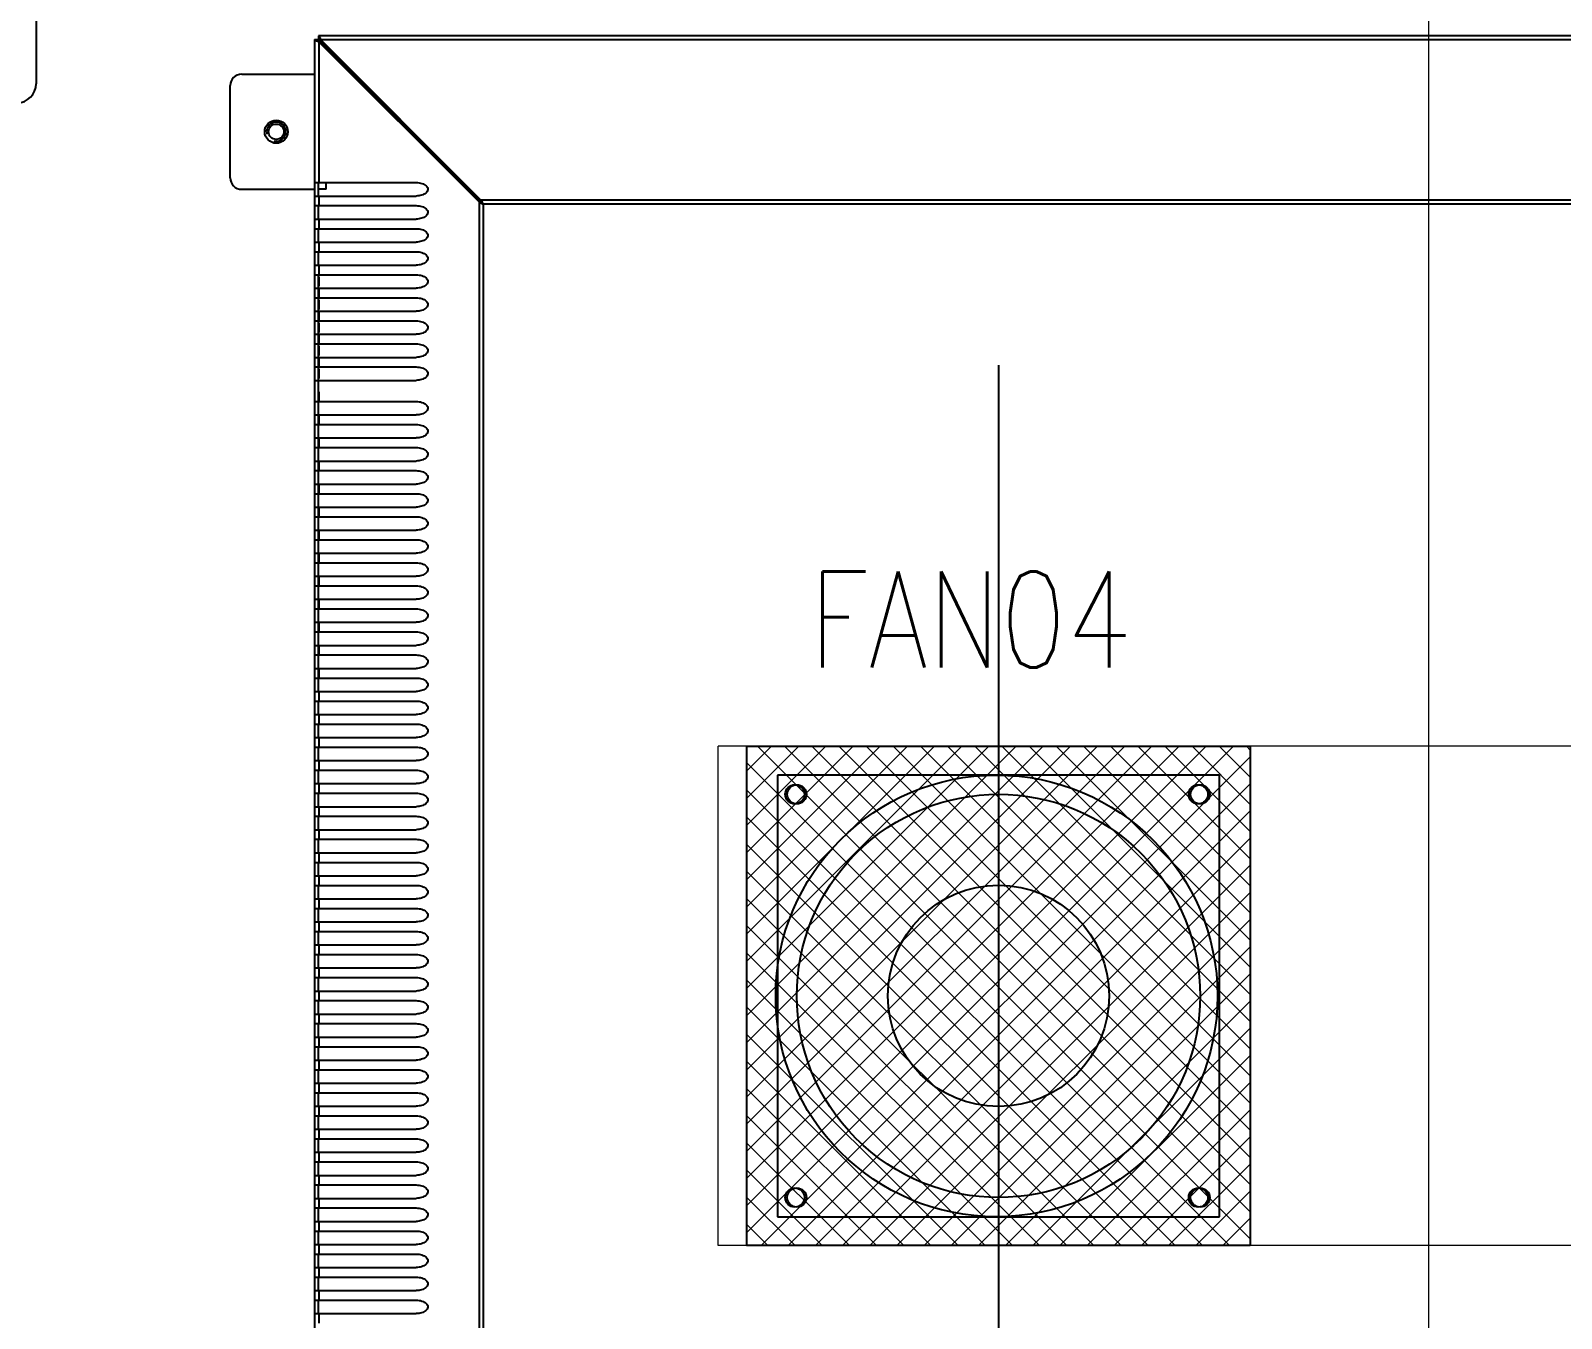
# Model space of a CAD drawing. Extents: x 81437 to 204847, y -54769 to -29444.
# Drawn here: x 84411.7 to 84810.2, y -39102.7 to -38767.4 of the extents above; entities that cross this region are included whole.
import ezdxf
from ezdxf.lldxf.tags import DXFTag

# ---------------------------------------------------------------- set-up
doc = ezdxf.new("R2010")
doc.units = 0
doc.header["$LTSCALE"] = 100
doc.header["$MEASUREMENT"] = 0
doc.layers.add('CABINET', color=7, linetype='Continuous')
doc.styles.add('ROMANS', font='romans', dxfattribs={"width": 0.8, "height": 2})
tags = doc.linetypes.add('CENTER', pattern=[2, 1.25, -0.25, 0.25, -0.25]).pattern_tags.tags
tags[10:11] = [DXFTag(74, 4), DXFTag(75, 0), DXFTag(340, '0'), DXFTag(46, 1.0), DXFTag(50, 0.0), DXFTag(44, 0.0), DXFTag(45, 0.0)]
tags[8:9] = [DXFTag(74, 4), DXFTag(75, 0), DXFTag(340, '0'), DXFTag(46, 1.0), DXFTag(50, 0.0), DXFTag(44, 0.0), DXFTag(45, 0.0)]
tags[6:7] = [DXFTag(74, 4), DXFTag(75, 0), DXFTag(340, '0'), DXFTag(46, 1.0), DXFTag(50, 0.0), DXFTag(44, 0.0), DXFTag(45, 0.0)]
tags[4:5] = [DXFTag(74, 4), DXFTag(75, 0), DXFTag(340, '0'), DXFTag(46, 1.0), DXFTag(50, 0.0), DXFTag(44, 0.0), DXFTag(45, 0.0)]
tags = doc.linetypes.add('HIDDEN', pattern=[0.375, 0.25, -0.125]).pattern_tags.tags
tags[6:7] = [DXFTag(74, 4), DXFTag(75, 0), DXFTag(340, '0'), DXFTag(46, 1.0), DXFTag(50, 0.0), DXFTag(44, 0.0), DXFTag(45, 0.0)]
tags[4:5] = [DXFTag(74, 4), DXFTag(75, 0), DXFTag(340, '0'), DXFTag(46, 1.0), DXFTag(50, 0.0), DXFTag(44, 0.0), DXFTag(45, 0.0)]

# ---------------------------------------------------------------- blocks, each defined once
blk = doc.blocks.new('风机')
at = {"color": 3}
for p, q in [((0, 0), (0, -115)), ((115, 0), (0, 0)), ((115, -115), (115, 0)), ((0, -115), (115, -115))]:
    blk.add_line(p, q, dxfattribs=at)
for centre, major_axis, start_param, end_param in [((5, -5), (1.77, 1.77), 2.356194490187731, 8.639379797367317), ((110, -5), (1.77, 1.77), 2.356194490188677, 8.639379797368264), ((57.5, -57.5), (37.12, 37.12), 2.356194490192193, 8.63937979737178), ((5, -110), (-1.77, 1.77), 0.785398, 7.068583), ((110, -110), (-1.77, 1.77), 0.785398, 7.068583)]:
    blk.add_ellipse(centre, major_axis=major_axis, ratio=1, start_param=start_param, end_param=end_param, dxfattribs=at)

msp = doc.modelspace()

# ---------------------------------------------------------------- hatches: boundary and pattern name
at = {"linetype": 'HIDDEN', "lineweight": 20}
h = msp.add_hatch(dxfattribs=at)
h.set_pattern_fill('ANSI37', color=256, scale=40, angle=180, style=2)
h.set_pattern_definition([(135, (80519.186, -57775.21), (3.5355339, 3.5355339), []), (45, (80519.186, -57775.21), (3.5355339, -3.5355339), [])])
h.paths.add_polyline_path([(84729.15, -39083.72), (84598.15, -39083.72), (84598.15, -38953.72), (84729.15, -38953.72)])

# ---------------------------------------------------------------- linework, layer by layer
at = {"color": 1, "linetype": 'CENTER', "lineweight": 20}
msp.add_line((84775.65, -39604.07), (84775.65, -38660.23), dxfattribs=at)
at = {"color": 7, "linetype": 'Continuous'}
for p, q in [((84413.15, -38741.19), (84413.15, -38781.19)), ((84486.65, -38768.69), (84486.65, -38769.79)), ((85064.65, -38768.69), (84486.65, -38768.69)), ((84485.65, -38769.69), (84485.65, -39477.69)), ((84485.65, -38769.69), (84486.75, -38769.69)), ((84486.75, -38770.29), (84486.75, -38806.94)), ((84528.44, -38811.98), (84486.75, -38770.29)), ((84486.75, -38770.29), (84487.25, -38770.29)), ((84487.25, -38769.79), (84487.25, -38770.29)), ((84528.94, -38811.48), (84487.25, -38769.79)), ((85064.05, -38769.79), (84487.25, -38769.79)), ((84528.94, -38811.98), (84487.25, -38770.29)), ((84466.65, -38778.69), (84485.65, -38778.69)), ((84463.65, -38805.69), (84463.65, -38781.69)), ((84466.65, -38808.69), (84485.65, -38808.69)), ((84485.65, -38806.94), (84512.06, -38806.94)), ((84486.65, -38810.44), (84486.65, -38806.94)), ((84488.65, -38808.69), (84486.65, -38808.69)), ((84488.65, -38808.69), (84488.65, -38806.94)), ((84485.65, -38810.44), (84512.06, -38810.44)), ((84485.65, -38812.94), (84512.06, -38812.94)), ((84486.65, -38816.44), (84486.65, -38812.94)), ((84486.75, -38810.44), (84486.75, -38812.94)), ((84528.44, -38811.98), (84528.44, -39435.4)), ((84528.44, -38811.98), (84528.94, -38811.98)), ((84528.94, -38811.48), (84528.94, -38811.98)), ((85022.35, -38811.48), (84528.94, -38811.48)), ((84529.54, -38812.58), (84529.54, -39434.8)), ((85021.75, -38812.58), (84529.54, -38812.58)), ((84485.65, -38816.44), (84512.06, -38816.44)), ((84486.75, -38816.44), (84486.75, -38818.94)), ((84485.65, -38818.94), (84512.06, -38818.94)), ((84486.65, -38822.44), (84486.65, -38818.94)), ((84485.65, -38822.44), (84512.06, -38822.44)), ((84485.65, -38824.94), (84512.06, -38824.94)), ((84486.65, -38828.44), (84486.65, -38824.94)), ((84486.75, -38822.44), (84486.75, -38824.94)), ((84485.65, -38828.44), (84512.06, -38828.44)), ((84486.75, -38828.44), (84486.75, -38830.94)), ((84485.65, -38830.94), (84512.06, -38830.94)), ((84486.65, -38834.44), (84486.65, -38830.94)), ((84486.75, -38831.44), (84486.75, -38833.94)), ((84485.65, -38834.44), (84512.06, -38834.44)), ((84485.65, -38836.94), (84512.06, -38836.94)), ((84486.65, -38837.44), (84486.65, -38833.94)), ((84486.65, -38840.44), (84486.65, -38836.94)), ((84486.75, -38834.44), (84486.75, -38836.94)), ((84485.65, -38840.44), (84512.06, -38840.44)), ((84486.65, -38843.44), (84486.65, -38839.94)), ((84486.75, -38837.44), (84486.75, -38839.94)), ((84486.75, -38840.44), (84486.75, -38842.94)), ((84485.65, -38842.94), (84512.06, -38842.94)), ((84486.65, -38846.44), (84486.65, -38842.94)), ((84486.75, -38843.44), (84486.75, -38845.94)), ((84485.65, -38846.44), (84512.06, -38846.44)), ((84485.65, -38848.94), (84512.06, -38848.94)), ((84486.65, -38849.44), (84486.65, -38845.94)), ((84486.65, -38852.44), (84486.65, -38848.94)), ((84486.75, -38846.44), (84486.75, -38848.94)), ((84485.65, -38852.44), (84512.06, -38852.44)), ((84486.65, -38855.44), (84486.65, -38851.94)), ((84486.75, -38849.44), (84486.75, -38851.94)), ((84486.75, -38852.44), (84486.75, -38854.94)), ((84485.65, -38854.94), (84512.06, -38854.94)), ((84486.65, -38858.44), (84486.65, -38854.94)), ((84486.75, -38855.44), (84486.75, -38857.94)), ((84485.65, -38858.44), (84512.06, -38858.44)), ((84486.65, -38861.44), (84486.65, -38857.94)), ((84486.65, -38939.44), (84486.65, -38860.94)), ((84485.65, -38863.94), (84512.06, -38863.94)), ((84486.65, -38867.44), (84486.65, -38863.94)), ((84486.75, -38861.44), (84486.75, -38863.94)), ((84485.65, -38867.44), (84512.06, -38867.44)), ((84486.75, -38867.44), (84486.75, -38869.94)), ((84485.65, -38869.94), (84512.06, -38869.94)), ((84486.65, -38873.44), (84486.65, -38869.94)), ((84485.65, -38873.44), (84512.06, -38873.44)), ((84485.65, -38875.94), (84512.06, -38875.94)), ((84486.65, -38879.44), (84486.65, -38875.94)), ((84486.75, -38873.44), (84486.75, -38875.94)), ((84485.65, -38879.44), (84512.06, -38879.44)), ((84486.75, -38879.44), (84486.75, -38881.94)), ((84485.65, -38881.94), (84512.06, -38881.94)), ((84486.65, -38885.44), (84486.65, -38881.94)), ((84485.65, -38885.44), (84512.06, -38885.44)), ((84485.65, -38887.94), (84512.06, -38887.94)), ((84486.65, -38891.44), (84486.65, -38887.94)), ((84486.75, -38885.44), (84486.75, -38887.94)), ((84485.65, -38891.44), (84512.06, -38891.44)), ((84486.75, -38891.44), (84486.75, -38893.94)), ((84485.65, -38893.94), (84512.06, -38893.94)), ((84486.65, -38897.44), (84486.65, -38893.94)), ((84485.65, -38897.44), (84512.06, -38897.44)), ((84485.65, -38899.94), (84512.06, -38899.94)), ((84486.65, -38903.44), (84486.65, -38899.94)), ((84486.75, -38897.44), (84486.75, -38899.94)), ((84485.65, -38903.44), (84512.06, -38903.44)), ((84486.75, -38903.44), (84486.75, -38905.94)), ((84485.65, -38905.94), (84512.06, -38905.94)), ((84486.65, -38909.44), (84486.65, -38905.94)), ((84485.65, -38909.44), (84512.06, -38909.44)), ((84485.65, -38911.94), (84512.06, -38911.94)), ((84486.65, -38915.44), (84486.65, -38911.94)), ((84486.75, -38909.44), (84486.75, -38911.94)), ((84485.65, -38915.44), (84512.06, -38915.44)), ((84486.75, -38915.44), (84486.75, -38917.94)), ((84485.65, -38917.94), (84512.06, -38917.94)), ((84486.65, -38921.44), (84486.65, -38917.94)), ((84485.65, -38921.44), (84512.06, -38921.44)), ((84485.65, -38923.94), (84512.06, -38923.94)), ((84486.65, -38927.44), (84486.65, -38923.94)), ((84486.75, -38921.44), (84486.75, -38923.94)), ((84485.65, -38927.44), (84512.06, -38927.44)), ((84486.75, -38927.44), (84486.75, -38929.94)), ((84485.65, -38929.94), (84512.06, -38929.94)), ((84486.65, -38933.44), (84486.65, -38929.94)), ((84485.65, -38933.44), (84512.06, -38933.44)), ((84485.65, -38935.94), (84512.06, -38935.94)), ((84486.65, -38939.44), (84486.65, -38935.94)), ((84486.75, -38933.44), (84486.75, -38935.94)), ((84485.65, -38939.44), (84512.06, -38939.44)), ((84485.65, -38939.44), (84512.06, -38939.44)), ((84486.75, -38939.44), (84486.75, -38941.94)), ((84486.75, -38939.44), (84486.75, -38941.94)), ((84485.65, -38941.94), (84512.06, -38941.94)), ((84485.65, -38941.94), (84512.06, -38941.94)), ((84486.65, -38945.44), (84486.65, -38941.94)), ((84486.65, -38945.44), (84486.65, -38941.94)), ((84485.65, -38945.44), (84512.06, -38945.44)), ((84485.65, -38945.44), (84512.06, -38945.44)), ((84485.65, -38947.94), (84512.06, -38947.94)), ((84485.65, -38947.94), (84512.06, -38947.94)), ((84486.65, -38951.44), (84486.65, -38947.94)), ((84486.65, -38951.44), (84486.65, -38947.94)), ((84486.75, -38945.44), (84486.75, -38947.94)), ((84486.75, -38945.44), (84486.75, -38947.94)), ((84485.65, -38951.44), (84512.06, -38951.44)), ((84485.65, -38951.44), (84512.06, -38951.44)), ((84486.75, -38951.44), (84486.75, -38953.94)), ((84486.75, -38951.44), (84486.75, -38953.94)), ((84485.65, -38953.94), (84512.06, -38953.94)), ((84485.65, -38953.94), (84512.06, -38953.94)), ((84486.65, -38957.44), (84486.65, -38953.94)), ((84486.65, -38957.44), (84486.65, -38953.94)), ((84485.65, -38957.44), (84512.06, -38957.44)), ((84485.65, -38957.44), (84512.06, -38957.44)), ((84485.65, -38959.94), (84512.06, -38959.94)), ((84485.65, -38959.94), (84512.06, -38959.94)), ((84486.65, -38963.44), (84486.65, -38959.94)), ((84486.65, -38963.44), (84486.65, -38959.94)), ((84486.75, -38957.44), (84486.75, -38959.94)), ((84486.75, -38957.44), (84486.75, -38959.94)), ((84485.65, -38963.44), (84512.06, -38963.44)), ((84485.65, -38963.44), (84512.06, -38963.44)), ((84486.75, -38963.44), (84486.75, -38965.94)), ((84485.65, -38965.94), (84512.06, -38965.94)), ((84486.65, -38969.44), (84486.65, -38965.94)), ((84485.65, -38969.44), (84512.06, -38969.44)), ((84485.65, -38971.94), (84512.06, -38971.94)), ((84486.65, -38975.44), (84486.65, -38971.94)), ((84486.75, -38969.44), (84486.75, -38971.94)), ((84485.65, -38975.44), (84512.06, -38975.44)), ((84486.75, -38975.44), (84486.75, -38977.94)), ((84485.65, -38977.94), (84512.06, -38977.94)), ((84486.65, -38981.44), (84486.65, -38977.94)), ((84485.65, -38981.44), (84512.06, -38981.44)), ((84485.65, -38983.94), (84512.06, -38983.94)), ((84486.65, -38987.44), (84486.65, -38983.94)), ((84486.75, -38981.44), (84486.75, -38983.94)), ((84485.65, -38987.44), (84512.06, -38987.44)), ((84486.75, -38987.44), (84486.75, -38989.94)), ((84485.65, -38989.94), (84512.06, -38989.94)), ((84486.65, -38993.44), (84486.65, -38989.94)), ((84485.65, -38993.44), (84512.06, -38993.44)), ((84485.65, -38995.94), (84512.06, -38995.94)), ((84486.65, -38999.44), (84486.65, -38995.94)), ((84486.75, -38993.44), (84486.75, -38995.94)), ((84485.65, -38999.44), (84512.06, -38999.44)), ((84486.75, -38999.44), (84486.75, -39001.94)), ((84485.65, -39001.94), (84512.06, -39001.94)), ((84486.65, -39005.44), (84486.65, -39001.94)), ((84485.65, -39005.44), (84512.06, -39005.44)), ((84485.65, -39007.94), (84512.06, -39007.94)), ((84486.65, -39011.44), (84486.65, -39007.94)), ((84486.75, -39005.44), (84486.75, -39007.94)), ((84485.65, -39011.44), (84512.06, -39011.44)), ((84486.75, -39011.44), (84486.75, -39013.94)), ((84485.65, -39013.94), (84512.06, -39013.94)), ((84486.65, -39017.44), (84486.65, -39013.94)), ((84485.65, -39017.44), (84512.06, -39017.44)), ((84485.65, -39019.94), (84512.06, -39019.94)), ((84486.65, -39023.44), (84486.65, -39019.94)), ((84486.75, -39017.44), (84486.75, -39019.94)), ((84485.65, -39023.44), (84512.06, -39023.44)), ((84486.75, -39023.44), (84486.75, -39025.94)), ((84485.65, -39025.94), (84512.06, -39025.94)), ((84486.65, -39029.44), (84486.65, -39025.94)), ((84485.65, -39029.44), (84512.06, -39029.44)), ((84485.65, -39031.94), (84512.06, -39031.94)), ((84486.65, -39035.44), (84486.65, -39031.94)), ((84486.75, -39029.44), (84486.75, -39031.94)), ((84485.65, -39035.44), (84512.06, -39035.44)), ((84486.75, -39035.44), (84486.75, -39037.94)), ((84485.65, -39037.94), (84512.06, -39037.94)), ((84486.65, -39041.44), (84486.65, -39037.94)), ((84485.65, -39041.44), (84512.06, -39041.44)), ((84485.65, -39043.94), (84512.06, -39043.94)), ((84486.65, -39047.44), (84486.65, -39043.94)), ((84486.75, -39041.44), (84486.75, -39043.94)), ((84485.65, -39047.44), (84512.06, -39047.44)), ((84486.75, -39047.44), (84486.75, -39049.94)), ((84485.65, -39049.94), (84512.06, -39049.94)), ((84486.65, -39053.44), (84486.65, -39049.94)), ((84485.65, -39053.44), (84512.06, -39053.44)), ((84485.65, -39055.94), (84512.06, -39055.94)), ((84486.65, -39059.44), (84486.65, -39055.94)), ((84486.75, -39053.44), (84486.75, -39055.94)), ((84485.65, -39059.44), (84512.06, -39059.44)), ((84486.75, -39059.44), (84486.75, -39061.94)), ((84485.65, -39061.94), (84512.06, -39061.94)), ((84486.65, -39065.44), (84486.65, -39061.94)), ((84485.65, -39065.44), (84512.06, -39065.44)), ((84485.65, -39067.94), (84512.06, -39067.94)), ((84486.65, -39071.44), (84486.65, -39067.94)), ((84486.75, -39065.44), (84486.75, -39067.94)), ((84485.65, -39071.44), (84512.06, -39071.44)), ((84486.75, -39071.44), (84486.75, -39073.94)), ((84485.65, -39073.94), (84512.06, -39073.94)), ((84486.65, -39077.44), (84486.65, -39073.94)), ((84485.65, -39077.44), (84512.06, -39077.44)), ((84485.65, -39079.94), (84512.06, -39079.94)), ((84486.65, -39083.44), (84486.65, -39079.94)), ((84486.75, -39077.44), (84486.75, -39079.94)), ((84485.65, -39083.44), (84512.06, -39083.44)), ((84486.75, -39083.44), (84486.75, -39085.94)), ((84485.65, -39085.94), (84512.06, -39085.94)), ((84486.65, -39089.44), (84486.65, -39085.94)), ((84485.65, -39089.44), (84512.06, -39089.44)), ((84485.65, -39091.94), (84512.06, -39091.94)), ((84486.65, -39095.44), (84486.65, -39091.94)), ((84486.75, -39089.44), (84486.75, -39091.94)), ((84485.65, -39095.44), (84512.06, -39095.44)), ((84486.75, -39095.44), (84486.75, -39097.94)), ((84485.65, -39097.94), (84512.06, -39097.94)), ((84486.65, -39101.44), (84486.65, -39097.94)), ((84485.65, -39101.44), (84512.06, -39101.44)), ((84486.75, -39101.44), (84486.75, -39103.94))]:
    msp.add_line(p, q, dxfattribs=at)
at = {"color": 5, "linetype": 'HIDDEN', "lineweight": 15, "ltscale": 30}
for p, q in [((84960.65, -38953.72), (84590.65, -38953.72)), ((84590.65, -39083.72), (84590.65, -38953.72)), ((84960.65, -39083.72), (84590.65, -39083.72))]:
    msp.add_line(p, q, dxfattribs=at)
at = {"linetype": 'HIDDEN'}
msp.add_lwpolyline([(84729.15, -39083.72), (84598.15, -39083.72), (84598.15, -38953.72), (84729.15, -38953.72)], close=True, dxfattribs=at)
at = {"color": 7, "linetype": 'Continuous'}
for radius in [3, 2]:
    msp.add_circle((84475.65, -38793.69), radius, dxfattribs=at)
at = {"color": 7, "linetype": 'HIDDEN'}
for centre, radius in [((84663.15, -39018.72), 57.5), ((84610.65, -38966.22), 2.5), ((84715.65, -38966.22), 2.5), ((84610.65, -39071.22), 2.5), ((84715.65, -39071.22), 2.5)]:
    msp.add_circle(centre, radius, dxfattribs=at)
at = {"color": 7, "linetype": 'Continuous'}
for centre, radius, start, end in [((84491.07, -38755.9), 15.02, 252.8784, 253.2814), ((84472.86, -38774.11), 15.02, 16.7186, 17.1216), ((84408.15, -38781.19), 5, 180, 0), ((84466.65, -38781.69), 3, 90, 180), ((84475.65, -38793.69), 2.5, 255, 195), ((84466.65, -38805.69), 3, 180, 270), ((84537.76, -38803.66), 12.13, 224.62, 225.9632), ((84520.62, -38820.8), 12.13, 44.0368, 45.38), ((84561.18, -38751.67), 68.64, 242.1869, 242.5468), ((84468.63, -38844.22), 68.64, 27.4532, 27.8131)]:
    msp.add_arc(centre, radius, start, end, dxfattribs=at)
for points, start_tangent, end_tangent in [([(84486.85, -38768.82), (84486.65, -38768.69)], (-0.612022, 0.79084), (-1, 0)), ([(84487.21, -38769.69), (84487.05, -38769.2), (84486.95, -38768.98), (84486.85, -38768.82)], (-0.294712, 0.955586), (-0.612022, 0.79084)), ([(84485.78, -38769.89), (84485.65, -38769.69)], (-0.79084, 0.612022), (0, 1)), ([(84486.64, -38770.26), (84486.16, -38770.09), (84485.94, -38769.99), (84485.78, -38769.89)], (-0.955586, 0.294712), (-0.79084, 0.612022)), ([(84486.85, -38769.76), (84486.65, -38769.69)], (-0.822198, 0.569202), (-1, 0)), ([(84486.72, -38769.89), (84486.65, -38769.69)], (-0.569202, 0.822198), (0, 1)), ([(84487.25, -38770.29), (84486.93, -38770.09), (84486.72, -38769.89)], (-0.875724, 0.482812), (-0.569202, 0.822198)), ([(84487.25, -38770.29), (84487.05, -38769.97), (84486.85, -38769.76)], (-0.482812, 0.875724), (-0.822198, 0.569202)), ([(84512.06, -38806.94), (84512.84, -38807), (84513.54, -38807.16), (84514.15, -38807.42), (84514.65, -38807.78), (84514.99, -38808.24), (84515.09, -38808.76), (84514.93, -38809.26), (84514.57, -38809.67), (84514.08, -38809.99), (84513.49, -38810.23), (84512.81, -38810.38), (84512.06, -38810.44)], (0.999961, -0.008789), (-0.999962, -0.008666)), ([(84512.06, -38812.94), (84512.84, -38813), (84513.54, -38813.16), (84514.15, -38813.42), (84514.65, -38813.78), (84514.99, -38814.24), (84515.09, -38814.76), (84514.93, -38815.26), (84514.57, -38815.67), (84514.08, -38815.99), (84513.49, -38816.23), (84512.81, -38816.38), (84512.06, -38816.44)], (0.999961, -0.008789), (-0.999962, -0.008666)), ([(84528.44, -38811.98), (84528.78, -38812.18), (84529.15, -38812.38)], (0.856944, -0.515409), (0.883981, -0.467523)), ([(84528.94, -38811.48), (84529.14, -38811.83), (84529.34, -38812.2)], (0.515409, -0.856944), (0.467523, -0.883981)), ([(84528.94, -38811.98), (84529.13, -38812.18)], (0.671784, -0.740747), (0.701407, -0.712761)), ([(84528.94, -38811.98), (84529.14, -38812.17)], (0.740747, -0.671784), (0.712761, -0.701407)), ([(84512.06, -38818.94), (84512.84, -38819), (84513.54, -38819.16), (84514.15, -38819.42), (84514.65, -38819.78), (84514.99, -38820.24), (84515.09, -38820.76), (84514.93, -38821.26), (84514.57, -38821.67), (84514.08, -38821.99), (84513.49, -38822.23), (84512.81, -38822.38), (84512.06, -38822.44)], (0.999961, -0.008789), (-0.999962, -0.008666)), ([(84512.06, -38824.94), (84512.84, -38825), (84513.54, -38825.16), (84514.15, -38825.42), (84514.65, -38825.78), (84514.99, -38826.24), (84515.09, -38826.76), (84514.93, -38827.26), (84514.57, -38827.67), (84514.08, -38827.99), (84513.49, -38828.23), (84512.81, -38828.38), (84512.06, -38828.44)], (0.999961, -0.008789), (-0.999962, -0.008666)), ([(84512.06, -38830.94), (84512.84, -38831), (84513.54, -38831.16), (84514.15, -38831.42), (84514.65, -38831.78), (84514.99, -38832.24), (84515.09, -38832.76), (84514.93, -38833.26), (84514.57, -38833.67), (84514.08, -38833.99), (84513.49, -38834.23), (84512.81, -38834.38), (84512.06, -38834.44)], (0.999961, -0.008789), (-0.999962, -0.008666)), ([(84512.06, -38836.94), (84512.84, -38837), (84513.54, -38837.16), (84514.15, -38837.42), (84514.65, -38837.78), (84514.99, -38838.24), (84515.09, -38838.76), (84514.93, -38839.26), (84514.57, -38839.67), (84514.08, -38839.99), (84513.49, -38840.23), (84512.81, -38840.38), (84512.06, -38840.44)], (0.999961, -0.008789), (-0.999962, -0.008666)), ([(84512.06, -38842.94), (84512.84, -38843), (84513.54, -38843.16), (84514.15, -38843.42), (84514.65, -38843.78), (84514.99, -38844.24), (84515.09, -38844.76), (84514.93, -38845.26), (84514.57, -38845.67), (84514.08, -38845.99), (84513.49, -38846.23), (84512.81, -38846.38), (84512.06, -38846.44)], (0.999961, -0.008789), (-0.999962, -0.008666)), ([(84512.06, -38848.94), (84512.84, -38849), (84513.54, -38849.16), (84514.15, -38849.42), (84514.65, -38849.78), (84514.99, -38850.24), (84515.09, -38850.76), (84514.93, -38851.26), (84514.57, -38851.67), (84514.08, -38851.99), (84513.49, -38852.23), (84512.81, -38852.38), (84512.06, -38852.44)], (0.999961, -0.008789), (-0.999962, -0.008666)), ([(84512.06, -38854.94), (84512.84, -38855), (84513.54, -38855.16), (84514.15, -38855.42), (84514.65, -38855.78), (84514.99, -38856.24), (84515.09, -38856.76), (84514.93, -38857.26), (84514.57, -38857.67), (84514.08, -38857.99), (84513.49, -38858.23), (84512.81, -38858.38), (84512.06, -38858.44)], (0.999961, -0.008789), (-0.999962, -0.008666)), ([(84512.06, -38863.94), (84512.84, -38864), (84513.54, -38864.16), (84514.15, -38864.42), (84514.65, -38864.78), (84514.99, -38865.24), (84515.09, -38865.76), (84514.93, -38866.26), (84514.57, -38866.67), (84514.08, -38866.99), (84513.49, -38867.23), (84512.81, -38867.38), (84512.06, -38867.44)], (0.999961, -0.008789), (-0.999962, -0.008666)), ([(84512.06, -38869.94), (84512.84, -38870), (84513.54, -38870.16), (84514.15, -38870.42), (84514.65, -38870.78), (84514.99, -38871.24), (84515.09, -38871.76), (84514.93, -38872.26), (84514.57, -38872.67), (84514.08, -38872.99), (84513.49, -38873.23), (84512.81, -38873.38), (84512.06, -38873.44)], (0.999961, -0.008789), (-0.999962, -0.008666)), ([(84512.06, -38875.94), (84512.84, -38876), (84513.54, -38876.16), (84514.15, -38876.42), (84514.65, -38876.78), (84514.99, -38877.24), (84515.09, -38877.76), (84514.93, -38878.26), (84514.57, -38878.67), (84514.08, -38878.99), (84513.49, -38879.23), (84512.81, -38879.38), (84512.06, -38879.44)], (0.999961, -0.008789), (-0.999962, -0.008666)), ([(84512.06, -38881.94), (84512.84, -38882), (84513.54, -38882.16), (84514.15, -38882.42), (84514.65, -38882.78), (84514.99, -38883.24), (84515.09, -38883.76), (84514.93, -38884.26), (84514.57, -38884.67), (84514.08, -38884.99), (84513.49, -38885.23), (84512.81, -38885.38), (84512.06, -38885.44)], (0.999961, -0.008789), (-0.999962, -0.008666)), ([(84512.06, -38887.94), (84512.84, -38888), (84513.54, -38888.16), (84514.15, -38888.42), (84514.65, -38888.78), (84514.99, -38889.24), (84515.09, -38889.76), (84514.93, -38890.26), (84514.57, -38890.67), (84514.08, -38890.99), (84513.49, -38891.23), (84512.81, -38891.38), (84512.06, -38891.44)], (0.999961, -0.008789), (-0.999962, -0.008666)), ([(84512.06, -38893.94), (84512.84, -38894), (84513.54, -38894.16), (84514.15, -38894.42), (84514.65, -38894.78), (84514.99, -38895.24), (84515.09, -38895.76), (84514.93, -38896.26), (84514.57, -38896.67), (84514.08, -38896.99), (84513.49, -38897.23), (84512.81, -38897.38), (84512.06, -38897.44)], (0.999961, -0.008789), (-0.999962, -0.008666)), ([(84512.06, -38899.94), (84512.84, -38900), (84513.54, -38900.16), (84514.15, -38900.42), (84514.65, -38900.78), (84514.99, -38901.24), (84515.09, -38901.76), (84514.93, -38902.26), (84514.57, -38902.67), (84514.08, -38902.99), (84513.49, -38903.23), (84512.81, -38903.38), (84512.06, -38903.44)], (0.999961, -0.008789), (-0.999962, -0.008666)), ([(84512.06, -38905.94), (84512.84, -38906), (84513.54, -38906.16), (84514.15, -38906.42), (84514.65, -38906.78), (84514.99, -38907.24), (84515.09, -38907.76), (84514.93, -38908.26), (84514.57, -38908.67), (84514.08, -38908.99), (84513.49, -38909.23), (84512.81, -38909.38), (84512.06, -38909.44)], (0.999961, -0.008789), (-0.999962, -0.008666)), ([(84512.06, -38911.94), (84512.84, -38912), (84513.54, -38912.16), (84514.15, -38912.42), (84514.65, -38912.78), (84514.99, -38913.24), (84515.09, -38913.76), (84514.93, -38914.26), (84514.57, -38914.67), (84514.08, -38914.99), (84513.49, -38915.23), (84512.81, -38915.38), (84512.06, -38915.44)], (0.999961, -0.008789), (-0.999962, -0.008666)), ([(84512.06, -38917.94), (84512.84, -38918), (84513.54, -38918.16), (84514.15, -38918.42), (84514.65, -38918.78), (84514.99, -38919.24), (84515.09, -38919.76), (84514.93, -38920.26), (84514.57, -38920.67), (84514.08, -38920.99), (84513.49, -38921.23), (84512.81, -38921.38), (84512.06, -38921.44)], (0.999961, -0.008789), (-0.999962, -0.008666)), ([(84512.06, -38923.94), (84512.84, -38924), (84513.54, -38924.16), (84514.15, -38924.42), (84514.65, -38924.78), (84514.99, -38925.24), (84515.09, -38925.76), (84514.93, -38926.26), (84514.57, -38926.67), (84514.08, -38926.99), (84513.49, -38927.23), (84512.81, -38927.38), (84512.06, -38927.44)], (0.999961, -0.008789), (-0.999962, -0.008666)), ([(84512.06, -38929.94), (84512.84, -38930), (84513.54, -38930.16), (84514.15, -38930.42), (84514.65, -38930.78), (84514.99, -38931.24), (84515.09, -38931.76), (84514.93, -38932.26), (84514.57, -38932.67), (84514.08, -38932.99), (84513.49, -38933.23), (84512.81, -38933.38), (84512.06, -38933.44)], (0.999961, -0.008789), (-0.999962, -0.008666)), ([(84512.06, -38935.94), (84512.84, -38936), (84513.54, -38936.16), (84514.15, -38936.42), (84514.65, -38936.78), (84514.99, -38937.24), (84515.09, -38937.76), (84514.93, -38938.26), (84514.57, -38938.67), (84514.08, -38938.99), (84513.49, -38939.23), (84512.81, -38939.38), (84512.06, -38939.44)], (0.999961, -0.008789), (-0.999962, -0.008666)), ([(84512.06, -38941.94), (84512.84, -38942), (84513.54, -38942.16), (84514.15, -38942.42), (84514.65, -38942.78), (84514.99, -38943.24), (84515.09, -38943.76), (84514.93, -38944.26), (84514.57, -38944.67), (84514.08, -38944.99), (84513.49, -38945.23), (84512.81, -38945.38), (84512.06, -38945.44)], (0.999961, -0.008789), (-0.999962, -0.008666)), ([(84512.06, -38941.94), (84512.84, -38942), (84513.54, -38942.16), (84514.15, -38942.42), (84514.65, -38942.78), (84514.99, -38943.24), (84515.09, -38943.76), (84514.93, -38944.26), (84514.57, -38944.67), (84514.08, -38944.99), (84513.49, -38945.23), (84512.81, -38945.38), (84512.06, -38945.44)], (0.999961, -0.008789), (-0.999962, -0.008666)), ([(84512.06, -38947.94), (84512.84, -38948), (84513.54, -38948.16), (84514.15, -38948.42), (84514.65, -38948.78), (84514.99, -38949.24), (84515.09, -38949.76), (84514.93, -38950.26), (84514.57, -38950.67), (84514.08, -38950.99), (84513.49, -38951.23), (84512.81, -38951.38), (84512.06, -38951.44)], (0.999961, -0.008789), (-0.999962, -0.008666)), ([(84512.06, -38947.94), (84512.84, -38948), (84513.54, -38948.16), (84514.15, -38948.42), (84514.65, -38948.78), (84514.99, -38949.24), (84515.09, -38949.76), (84514.93, -38950.26), (84514.57, -38950.67), (84514.08, -38950.99), (84513.49, -38951.23), (84512.81, -38951.38), (84512.06, -38951.44)], (0.999961, -0.008789), (-0.999962, -0.008666)), ([(84512.06, -38953.94), (84512.84, -38954), (84513.54, -38954.16), (84514.15, -38954.42), (84514.65, -38954.78), (84514.99, -38955.24), (84515.09, -38955.76), (84514.93, -38956.26), (84514.57, -38956.67), (84514.08, -38956.99), (84513.49, -38957.23), (84512.81, -38957.38), (84512.06, -38957.44)], (0.999961, -0.008789), (-0.999962, -0.008666)), ([(84512.06, -38953.94), (84512.84, -38954), (84513.54, -38954.16), (84514.15, -38954.42), (84514.65, -38954.78), (84514.99, -38955.24), (84515.09, -38955.76), (84514.93, -38956.26), (84514.57, -38956.67), (84514.08, -38956.99), (84513.49, -38957.23), (84512.81, -38957.38), (84512.06, -38957.44)], (0.999961, -0.008789), (-0.999962, -0.008666)), ([(84512.06, -38959.94), (84512.84, -38960), (84513.54, -38960.16), (84514.15, -38960.42), (84514.65, -38960.78), (84514.99, -38961.24), (84515.09, -38961.76), (84514.93, -38962.26), (84514.57, -38962.67), (84514.08, -38962.99), (84513.49, -38963.23), (84512.81, -38963.38), (84512.06, -38963.44)], (0.999961, -0.008789), (-0.999962, -0.008666)), ([(84512.06, -38959.94), (84512.84, -38960), (84513.54, -38960.16), (84514.15, -38960.42), (84514.65, -38960.78), (84514.99, -38961.24), (84515.09, -38961.76), (84514.93, -38962.26), (84514.57, -38962.67), (84514.08, -38962.99), (84513.49, -38963.23), (84512.81, -38963.38), (84512.06, -38963.44)], (0.999961, -0.008789), (-0.999962, -0.008666)), ([(84512.06, -38965.94), (84512.84, -38966), (84513.54, -38966.16), (84514.15, -38966.42), (84514.65, -38966.78), (84514.99, -38967.24), (84515.09, -38967.76), (84514.93, -38968.26), (84514.57, -38968.67), (84514.08, -38968.99), (84513.49, -38969.23), (84512.81, -38969.38), (84512.06, -38969.44)], (0.999961, -0.008789), (-0.999962, -0.008666)), ([(84512.06, -38971.94), (84512.84, -38972), (84513.54, -38972.16), (84514.15, -38972.42), (84514.65, -38972.78), (84514.99, -38973.24), (84515.09, -38973.76), (84514.93, -38974.26), (84514.57, -38974.67), (84514.08, -38974.99), (84513.49, -38975.23), (84512.81, -38975.38), (84512.06, -38975.44)], (0.999961, -0.008789), (-0.999962, -0.008666)), ([(84512.06, -38977.94), (84512.84, -38978), (84513.54, -38978.16), (84514.15, -38978.42), (84514.65, -38978.78), (84514.99, -38979.24), (84515.09, -38979.76), (84514.93, -38980.26), (84514.57, -38980.67), (84514.08, -38980.99), (84513.49, -38981.23), (84512.81, -38981.38), (84512.06, -38981.44)], (0.999961, -0.008789), (-0.999962, -0.008666)), ([(84512.06, -38983.94), (84512.84, -38984), (84513.54, -38984.16), (84514.15, -38984.42), (84514.65, -38984.78), (84514.99, -38985.24), (84515.09, -38985.76), (84514.93, -38986.26), (84514.57, -38986.67), (84514.08, -38986.99), (84513.49, -38987.23), (84512.81, -38987.38), (84512.06, -38987.44)], (0.999961, -0.008789), (-0.999962, -0.008666)), ([(84512.06, -38989.94), (84512.84, -38990), (84513.54, -38990.16), (84514.15, -38990.42), (84514.65, -38990.78), (84514.99, -38991.24), (84515.09, -38991.76), (84514.93, -38992.26), (84514.57, -38992.67), (84514.08, -38992.99), (84513.49, -38993.23), (84512.81, -38993.38), (84512.06, -38993.44)], (0.999961, -0.008789), (-0.999962, -0.008666)), ([(84512.06, -38995.94), (84512.84, -38996), (84513.54, -38996.16), (84514.15, -38996.42), (84514.65, -38996.78), (84514.99, -38997.24), (84515.09, -38997.76), (84514.93, -38998.26), (84514.57, -38998.67), (84514.08, -38998.99), (84513.49, -38999.23), (84512.81, -38999.38), (84512.06, -38999.44)], (0.999961, -0.008789), (-0.999962, -0.008666)), ([(84512.06, -39001.94), (84512.84, -39002), (84513.54, -39002.16), (84514.15, -39002.42), (84514.65, -39002.78), (84514.99, -39003.24), (84515.09, -39003.76), (84514.93, -39004.26), (84514.57, -39004.67), (84514.08, -39004.99), (84513.49, -39005.23), (84512.81, -39005.38), (84512.06, -39005.44)], (0.999961, -0.008789), (-0.999962, -0.008666)), ([(84512.06, -39007.94), (84512.84, -39008), (84513.54, -39008.16), (84514.15, -39008.42), (84514.65, -39008.78), (84514.99, -39009.24), (84515.09, -39009.76), (84514.93, -39010.26), (84514.57, -39010.67), (84514.08, -39010.99), (84513.49, -39011.23), (84512.81, -39011.38), (84512.06, -39011.44)], (0.999961, -0.008789), (-0.999962, -0.008666)), ([(84512.06, -39013.94), (84512.84, -39014), (84513.54, -39014.16), (84514.15, -39014.42), (84514.65, -39014.78), (84514.99, -39015.24), (84515.09, -39015.76), (84514.93, -39016.26), (84514.57, -39016.67), (84514.08, -39016.99), (84513.49, -39017.23), (84512.81, -39017.38), (84512.06, -39017.44)], (0.999961, -0.008789), (-0.999962, -0.008666)), ([(84512.06, -39019.94), (84512.84, -39020), (84513.54, -39020.16), (84514.15, -39020.42), (84514.65, -39020.78), (84514.99, -39021.24), (84515.09, -39021.76), (84514.93, -39022.26), (84514.57, -39022.67), (84514.08, -39022.99), (84513.49, -39023.23), (84512.81, -39023.38), (84512.06, -39023.44)], (0.999961, -0.008789), (-0.999962, -0.008666)), ([(84512.06, -39025.94), (84512.84, -39026), (84513.54, -39026.16), (84514.15, -39026.42), (84514.65, -39026.78), (84514.99, -39027.24), (84515.09, -39027.76), (84514.93, -39028.26), (84514.57, -39028.67), (84514.08, -39028.99), (84513.49, -39029.23), (84512.81, -39029.38), (84512.06, -39029.44)], (0.999961, -0.008789), (-0.999962, -0.008666)), ([(84512.06, -39031.94), (84512.84, -39032), (84513.54, -39032.16), (84514.15, -39032.42), (84514.65, -39032.78), (84514.99, -39033.24), (84515.09, -39033.76), (84514.93, -39034.26), (84514.57, -39034.67), (84514.08, -39034.99), (84513.49, -39035.23), (84512.81, -39035.38), (84512.06, -39035.44)], (0.999961, -0.008789), (-0.999962, -0.008666)), ([(84512.06, -39037.94), (84512.84, -39038), (84513.54, -39038.16), (84514.15, -39038.42), (84514.65, -39038.78), (84514.99, -39039.24), (84515.09, -39039.76), (84514.93, -39040.26), (84514.57, -39040.67), (84514.08, -39040.99), (84513.49, -39041.23), (84512.81, -39041.38), (84512.06, -39041.44)], (0.999961, -0.008789), (-0.999962, -0.008666)), ([(84512.06, -39043.94), (84512.84, -39044), (84513.54, -39044.16), (84514.15, -39044.42), (84514.65, -39044.78), (84514.99, -39045.24), (84515.09, -39045.76), (84514.93, -39046.26), (84514.57, -39046.67), (84514.08, -39046.99), (84513.49, -39047.23), (84512.81, -39047.38), (84512.06, -39047.44)], (0.999961, -0.008789), (-0.999962, -0.008666)), ([(84512.06, -39049.94), (84512.84, -39050), (84513.54, -39050.16), (84514.15, -39050.42), (84514.65, -39050.78), (84514.99, -39051.24), (84515.09, -39051.76), (84514.93, -39052.26), (84514.57, -39052.67), (84514.08, -39052.99), (84513.49, -39053.23), (84512.81, -39053.38), (84512.06, -39053.44)], (0.999961, -0.008789), (-0.999962, -0.008666)), ([(84512.06, -39055.94), (84512.84, -39056), (84513.54, -39056.16), (84514.15, -39056.42), (84514.65, -39056.78), (84514.99, -39057.24), (84515.09, -39057.76), (84514.93, -39058.26), (84514.57, -39058.67), (84514.08, -39058.99), (84513.49, -39059.23), (84512.81, -39059.38), (84512.06, -39059.44)], (0.999961, -0.008789), (-0.999962, -0.008666)), ([(84512.06, -39061.94), (84512.84, -39062), (84513.54, -39062.16), (84514.15, -39062.42), (84514.65, -39062.78), (84514.99, -39063.24), (84515.09, -39063.76), (84514.93, -39064.26), (84514.57, -39064.67), (84514.08, -39064.99), (84513.49, -39065.23), (84512.81, -39065.38), (84512.06, -39065.44)], (0.999961, -0.008789), (-0.999962, -0.008666)), ([(84512.06, -39067.94), (84512.84, -39068), (84513.54, -39068.16), (84514.15, -39068.42), (84514.65, -39068.78), (84514.99, -39069.24), (84515.09, -39069.76), (84514.93, -39070.26), (84514.57, -39070.67), (84514.08, -39070.99), (84513.49, -39071.23), (84512.81, -39071.38), (84512.06, -39071.44)], (0.999961, -0.008789), (-0.999962, -0.008666)), ([(84512.06, -39073.94), (84512.84, -39074), (84513.54, -39074.16), (84514.15, -39074.42), (84514.65, -39074.78), (84514.99, -39075.24), (84515.09, -39075.76), (84514.93, -39076.26), (84514.57, -39076.67), (84514.08, -39076.99), (84513.49, -39077.23), (84512.81, -39077.38), (84512.06, -39077.44)], (0.999961, -0.008789), (-0.999962, -0.008666)), ([(84512.06, -39079.94), (84512.84, -39080), (84513.54, -39080.16), (84514.15, -39080.42), (84514.65, -39080.78), (84514.99, -39081.24), (84515.09, -39081.76), (84514.93, -39082.26), (84514.57, -39082.67), (84514.08, -39082.99), (84513.49, -39083.23), (84512.81, -39083.38), (84512.06, -39083.44)], (0.999961, -0.008789), (-0.999962, -0.008666)), ([(84512.06, -39085.94), (84512.84, -39086), (84513.54, -39086.16), (84514.15, -39086.42), (84514.65, -39086.78), (84514.99, -39087.24), (84515.09, -39087.76), (84514.93, -39088.26), (84514.57, -39088.67), (84514.08, -39088.99), (84513.49, -39089.23), (84512.81, -39089.38), (84512.06, -39089.44)], (0.999961, -0.008789), (-0.999962, -0.008666)), ([(84512.06, -39091.94), (84512.84, -39092), (84513.54, -39092.16), (84514.15, -39092.42), (84514.65, -39092.78), (84514.99, -39093.24), (84515.09, -39093.76), (84514.93, -39094.26), (84514.57, -39094.67), (84514.08, -39094.99), (84513.49, -39095.23), (84512.81, -39095.38), (84512.06, -39095.44)], (0.999961, -0.008789), (-0.999962, -0.008666)), ([(84512.06, -39097.94), (84512.84, -39098), (84513.54, -39098.16), (84514.15, -39098.42), (84514.65, -39098.78), (84514.99, -39099.24), (84515.09, -39099.76), (84514.93, -39100.26), (84514.57, -39100.67), (84514.08, -39100.99), (84513.49, -39101.23), (84512.81, -39101.38), (84512.06, -39101.44)], (0.999961, -0.008789), (-0.999962, -0.008666))]:
    msp.add_spline(points, degree=3, dxfattribs=dict(at, start_tangent=start_tangent, end_tangent=end_tangent))
at = {"layer": 'CABINET', "color": 1, "linetype": 'CENTER'}
msp.add_line((84663.65, -38854.49), (84663.65, -39402.62), dxfattribs=at)
at = {"layer": 'CABINET', "color": 3, "linetype": 'CENTER'}
msp.add_circle((84663.65, -39018.72), 28.81, dxfattribs=at)

# ---------------------------------------------------------------- block references
at = {"color": 3}
msp.add_blockref('风机', (84606.15, -38961.22), dxfattribs=at)

# ---------------------------------------------------------------- texts
at = {"color": 7, "style": 'ROMANS', "width": 0.8}
msp.add_text('FAN04', height=25, dxfattribs=at).set_placement((84614.43, -38933.21))

doc.saveas('drawing.dxf')
